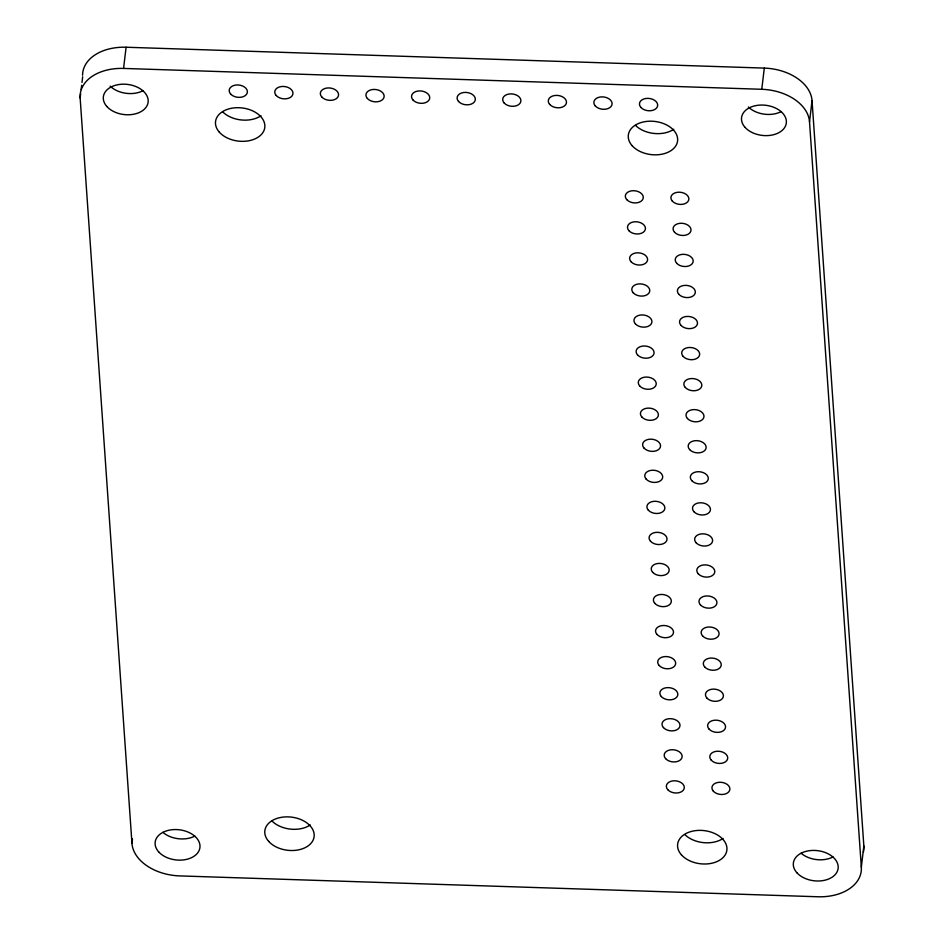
<?xml version="1.0" encoding="UTF-8"?>
<svg xmlns="http://www.w3.org/2000/svg" width="944" height="944" viewBox="0 0 944 944"><rect width="100%" height="100%" fill="white"/><g stroke="black" fill="none" stroke-linecap="round" stroke-linejoin="round"><path stroke-width="1.42" d="M82.565 75.249A45.878 30.869 6.8 0 1 126.095 47.235L764.298 68.098A45.808 30.833 6.8 0 1 812.041 100.642L863.854 846.013L861.329 867.206A45.808 30.833 6.8 0 1 817.905 896.765L179.702 875.902A45.808 30.833 6.8 0 1 131.959 843.358L80.146 97.999L80.641 93.751M81.149 89.515L81.656 85.279M81.998 82.447L82.671 76.794M80.146 97.999A45.808 30.833 6.8 0 1 123.57 68.428L126.095 47.235M131.853 841.8L132.184 838.98M131.959 843.358L132.467 839.122M861.329 867.206L809.515 121.835A45.808 30.833 6.8 0 0 761.773 89.291L764.298 68.098M809.515 121.835L812.041 100.642M123.57 68.428L761.773 89.291M863.854 846.013A45.808 30.833 6.8 0 1 863.406 852.043M310.281 824.962A24.804 16.685 6.8 0 1 272.108 821.138M673.756 129.281A24.804 16.685 6.8 0 1 635.583 125.458M260.981 115.782A24.804 16.685 6.8 0 1 222.808 111.97M143.04 90.707A22.55 15.175 6.8 0 1 110.165 86.14M833.056 856.94A22.55 15.175 6.8 0 1 801.09 853.211M781.243 111.581A22.55 15.175 6.8 0 1 748.368 107.002M194.853 836.077A22.55 15.175 6.8 0 1 162.887 832.348M723.069 838.449A24.804 16.685 6.8 0 1 684.896 834.638M713.357 791.19A9.015 6.065 6.8 0 0 728.898 791.697A9.015 6.065 6.8 0 0 720.484 782.269A9.015 6.065 6.8 0 0 713.357 791.19M268.686 841.399A24.804 16.685 6.8 0 0 311.437 842.803A24.804 16.685 6.8 0 0 288.309 816.879A24.804 16.685 6.8 0 0 268.686 841.399M632.173 145.73A24.804 16.685 6.8 0 0 674.913 147.122A24.804 16.685 6.8 0 0 651.785 121.21A24.804 16.685 6.8 0 0 632.173 145.73M219.386 132.231A24.804 16.685 6.8 0 0 262.125 133.623A24.804 16.685 6.8 0 0 239.009 107.71A24.804 16.685 6.8 0 0 219.386 132.231M745.04 127.346A22.55 15.175 6.8 0 0 783.886 128.62A22.55 15.175 6.8 0 0 762.87 105.055A22.55 15.175 6.8 0 0 745.04 127.346M663.455 727.588A9.015 6.065 6.8 0 0 678.996 728.095A9.015 6.065 6.8 0 0 670.582 718.667A9.015 6.065 6.8 0 0 663.455 727.588M106.837 106.483A22.55 15.175 6.8 0 0 145.695 107.758A22.55 15.175 6.8 0 0 124.667 84.193A22.55 15.175 6.8 0 0 106.837 106.483M659.136 665.473A9.015 6.065 6.8 0 0 674.677 665.98A9.015 6.065 6.8 0 0 666.263 656.552A9.015 6.065 6.8 0 0 659.136 665.473M702.56 635.902A9.015 6.065 6.8 0 0 718.101 636.409A9.015 6.065 6.8 0 0 709.699 626.993A9.015 6.065 6.8 0 0 702.56 635.902M276.191 95.497A9.157 6.171 6.8 0 0 291.979 96.005A9.157 6.171 6.8 0 0 283.436 86.435A9.157 6.171 6.8 0 0 276.191 95.497M672.329 201.107A9.015 6.065 6.8 0 0 687.881 201.615A9.015 6.065 6.8 0 0 679.468 192.198A9.015 6.065 6.8 0 0 672.329 201.107M654.817 603.358A9.015 6.065 6.8 0 0 670.358 603.865A9.015 6.065 6.8 0 0 661.945 594.449A9.015 6.065 6.8 0 0 654.817 603.358M704.72 666.96A9.015 6.065 6.8 0 0 720.26 667.467A9.015 6.065 6.8 0 0 711.859 658.051A9.015 6.065 6.8 0 0 704.72 666.96M628.905 230.678A9.015 6.065 6.8 0 0 644.445 231.186A9.015 6.065 6.8 0 0 636.044 221.757A9.015 6.065 6.8 0 0 628.905 230.678M656.977 634.415A9.015 6.065 6.8 0 0 672.517 634.923A9.015 6.065 6.8 0 0 664.104 625.494A9.015 6.065 6.8 0 0 656.977 634.415M711.198 760.132A9.015 6.065 6.8 0 0 726.738 760.64A9.015 6.065 6.8 0 0 718.325 751.223A9.015 6.065 6.8 0 0 711.198 760.132M693.923 511.683A9.015 6.065 6.8 0 0 709.463 512.191A9.015 6.065 6.8 0 0 701.062 502.763A9.015 6.065 6.8 0 0 693.923 511.683M646.18 479.127A9.015 6.065 6.8 0 0 661.72 479.635A9.015 6.065 6.8 0 0 653.307 470.218A9.015 6.065 6.8 0 0 646.18 479.127M696.082 542.741A9.015 6.065 6.8 0 0 711.623 543.248A9.015 6.065 6.8 0 0 703.221 533.82A9.015 6.065 6.8 0 0 696.082 542.741M650.499 541.242A9.015 6.065 6.8 0 0 666.039 541.75A9.015 6.065 6.8 0 0 657.626 532.333A9.015 6.065 6.8 0 0 650.499 541.242M698.241 573.799A9.015 6.065 6.8 0 0 713.782 574.306A9.015 6.065 6.8 0 0 705.38 564.878A9.015 6.065 6.8 0 0 698.241 573.799M230.607 93.999A9.157 6.171 6.8 0 0 246.396 94.518A9.157 6.171 6.8 0 0 237.853 84.948A9.157 6.171 6.8 0 0 230.607 93.999M796.854 872.716A22.55 15.175 6.8 0 0 835.711 873.991A22.55 15.175 6.8 0 0 814.684 850.426A22.55 15.175 6.8 0 0 796.854 872.716M706.879 698.017A9.015 6.065 6.8 0 0 722.42 698.525A9.015 6.065 6.8 0 0 714.018 689.108A9.015 6.065 6.8 0 0 706.879 698.017M709.038 729.075A9.015 6.065 6.8 0 0 724.579 729.582A9.015 6.065 6.8 0 0 716.177 720.166A9.015 6.065 6.8 0 0 709.038 729.075M661.296 696.53A9.015 6.065 6.8 0 0 676.836 697.038A9.015 6.065 6.8 0 0 668.423 687.61A9.015 6.065 6.8 0 0 661.296 696.53M667.774 789.703A9.015 6.065 6.8 0 0 683.314 790.211A9.015 6.065 6.8 0 0 674.901 780.782A9.015 6.065 6.8 0 0 667.774 789.703M674.488 232.165A9.015 6.065 6.8 0 0 690.029 232.672A9.015 6.065 6.8 0 0 681.627 223.256A9.015 6.065 6.8 0 0 674.488 232.165M676.647 263.223A9.015 6.065 6.8 0 0 692.188 263.73A9.015 6.065 6.8 0 0 683.786 254.314A9.015 6.065 6.8 0 0 676.647 263.223M549.703 104.43A9.157 6.171 6.8 0 0 565.491 104.949A9.157 6.171 6.8 0 0 556.948 95.379A9.157 6.171 6.8 0 0 549.703 104.43M367.358 98.471A9.157 6.171 6.8 0 0 383.158 98.99A9.157 6.171 6.8 0 0 374.615 89.42A9.157 6.171 6.8 0 0 367.358 98.471M504.12 102.943A9.157 6.171 6.8 0 0 519.908 103.462A9.157 6.171 6.8 0 0 511.365 93.881A9.157 6.171 6.8 0 0 504.12 102.943M412.953 99.97A9.157 6.171 6.8 0 0 428.741 100.477A9.157 6.171 6.8 0 0 420.198 90.907A9.157 6.171 6.8 0 0 412.953 99.97M652.658 572.3A9.015 6.065 6.8 0 0 668.199 572.807A9.015 6.065 6.8 0 0 659.785 563.391A9.015 6.065 6.8 0 0 652.658 572.3M681.474 854.898A24.804 16.685 6.8 0 0 724.213 856.291A24.804 16.685 6.8 0 0 701.097 830.378A24.804 16.685 6.8 0 0 681.474 854.898M665.614 758.646A9.015 6.065 6.8 0 0 681.155 759.153A9.015 6.065 6.8 0 0 672.742 749.725A9.015 6.065 6.8 0 0 665.614 758.646M626.745 199.621A9.015 6.065 6.8 0 0 642.286 200.128A9.015 6.065 6.8 0 0 633.884 190.7A9.015 6.065 6.8 0 0 626.745 199.621M691.763 480.626A9.015 6.065 6.8 0 0 707.304 481.133A9.015 6.065 6.8 0 0 698.902 471.705A9.015 6.065 6.8 0 0 691.763 480.626M631.064 261.736A9.015 6.065 6.8 0 0 646.605 262.243A9.015 6.065 6.8 0 0 638.203 252.815A9.015 6.065 6.8 0 0 631.064 261.736M678.807 294.28A9.015 6.065 6.8 0 0 694.347 294.788A9.015 6.065 6.8 0 0 685.946 285.359A9.015 6.065 6.8 0 0 678.807 294.28M633.223 292.793A9.015 6.065 6.8 0 0 648.764 293.301A9.015 6.065 6.8 0 0 640.362 283.873A9.015 6.065 6.8 0 0 633.223 292.793M683.126 356.395A9.015 6.065 6.8 0 0 698.666 356.903A9.015 6.065 6.8 0 0 690.265 347.475A9.015 6.065 6.8 0 0 683.126 356.395M637.542 354.909A9.015 6.065 6.8 0 0 653.083 355.416A9.015 6.065 6.8 0 0 644.681 345.988A9.015 6.065 6.8 0 0 637.542 354.909M685.285 387.453A9.015 6.065 6.8 0 0 700.826 387.96A9.015 6.065 6.8 0 0 692.424 378.532A9.015 6.065 6.8 0 0 685.285 387.453M639.702 385.966A9.015 6.065 6.8 0 0 655.242 386.474A9.015 6.065 6.8 0 0 646.841 377.045A9.015 6.065 6.8 0 0 639.702 385.966M641.861 417.024A9.015 6.065 6.8 0 0 657.402 417.531A9.015 6.065 6.8 0 0 649 408.103A9.015 6.065 6.8 0 0 641.861 417.024M644.02 448.07A9.015 6.065 6.8 0 0 659.561 448.589A9.015 6.065 6.8 0 0 651.159 439.161A9.015 6.065 6.8 0 0 644.02 448.07M321.774 96.984A9.157 6.171 6.8 0 0 337.563 97.503A9.157 6.171 6.8 0 0 329.019 87.922A9.157 6.171 6.8 0 0 321.774 96.984M458.536 101.456A9.157 6.171 6.8 0 0 474.325 101.976A9.157 6.171 6.8 0 0 465.781 92.394A9.157 6.171 6.8 0 0 458.536 101.456M595.286 105.929A9.157 6.171 6.8 0 0 611.087 106.448A9.157 6.171 6.8 0 0 602.543 96.866A9.157 6.171 6.8 0 0 595.286 105.929M640.882 107.415A9.157 6.171 6.8 0 0 656.67 107.935A9.157 6.171 6.8 0 0 648.127 98.353A9.157 6.171 6.8 0 0 640.882 107.415M158.651 851.854A22.55 15.175 6.8 0 0 197.508 853.128A22.55 15.175 6.8 0 0 176.493 829.564A22.55 15.175 6.8 0 0 158.651 851.854M700.401 604.844A9.015 6.065 6.8 0 0 715.941 605.364A9.015 6.065 6.8 0 0 707.54 595.935A9.015 6.065 6.8 0 0 700.401 604.844M648.339 510.185A9.015 6.065 6.8 0 0 663.88 510.692A9.015 6.065 6.8 0 0 655.466 501.276A9.015 6.065 6.8 0 0 648.339 510.185M689.604 449.568A9.015 6.065 6.8 0 0 705.144 450.076A9.015 6.065 6.8 0 0 696.743 440.647A9.015 6.065 6.8 0 0 689.604 449.568M687.444 418.511A9.015 6.065 6.8 0 0 702.985 419.018A9.015 6.065 6.8 0 0 694.583 409.59A9.015 6.065 6.8 0 0 687.444 418.511M635.383 323.851A9.015 6.065 6.8 0 0 650.923 324.358A9.015 6.065 6.8 0 0 642.522 314.93A9.015 6.065 6.8 0 0 635.383 323.851M680.966 325.338A9.015 6.065 6.8 0 0 696.507 325.845A9.015 6.065 6.8 0 0 688.105 316.417A9.015 6.065 6.8 0 0 680.966 325.338"/></g></svg>
